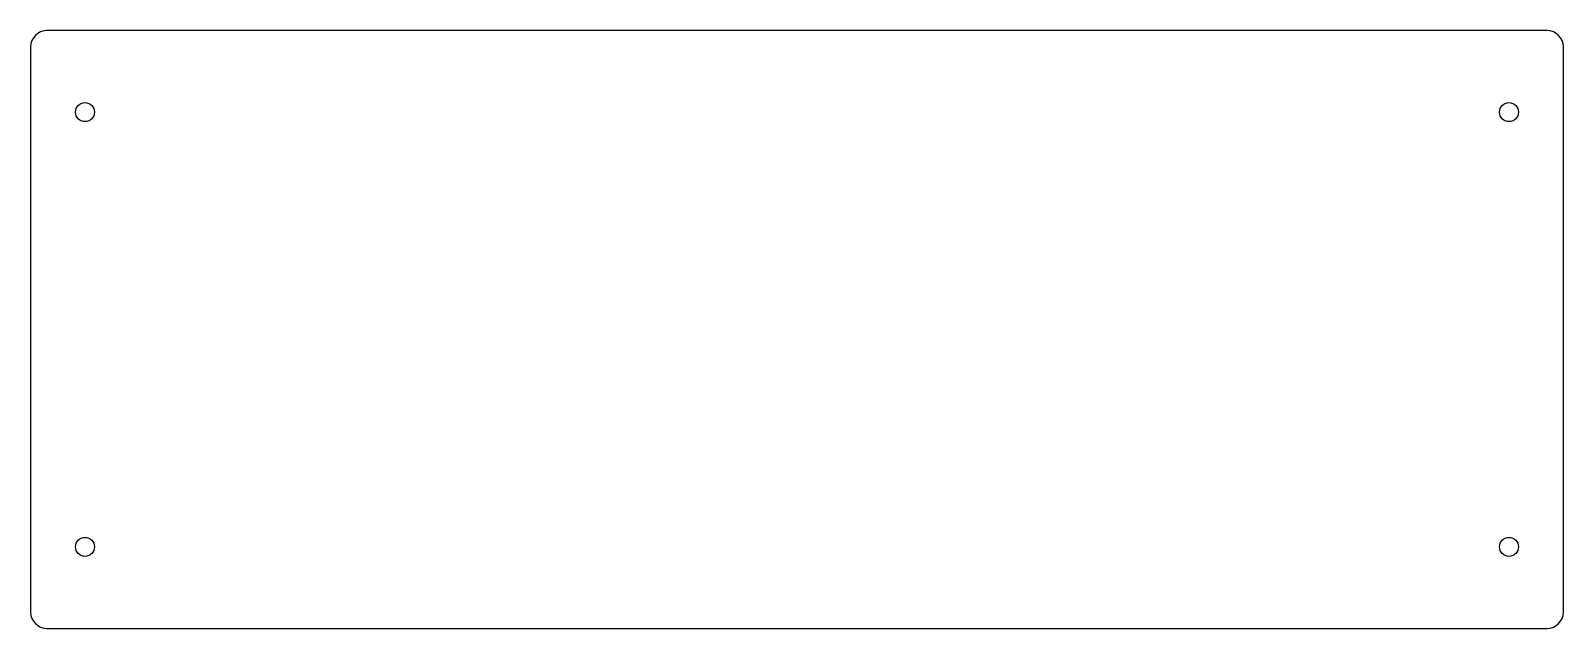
# Model space of a CAD drawing. Header units: millimetres. Extents: x -141 to 141, y 224 to 334.
import ezdxf

# ---------------------------------------------------------------- set-up
doc = ezdxf.new("R2010")
doc.units = ezdxf.units.MM

msp = doc.modelspace()

# ---------------------------------------------------------------- linework, layer by layer
at = {"color": 7, "linetype": 'Continuous', "lineweight": 25}
for p, q in [((138, 334), (-138, 334)), ((-141, 331), (-141, 227)), ((141, 227), (141, 331)), ((-138, 224), (138, 224))]:
    msp.add_line(p, q, dxfattribs=at)
for centre in [(-131, 319), (131, 319), (-131, 239), (131, 239)]:
    msp.add_circle(centre, 1.75, dxfattribs=at)
for centre, start, end in [((-138, 331), 90, 180), ((138, 331), 0, 90), ((-138, 227), 180, 270), ((138, 227), 270, 0)]:
    msp.add_arc(centre, 3, start, end, dxfattribs=at)

doc.saveas('drawing.dxf')
